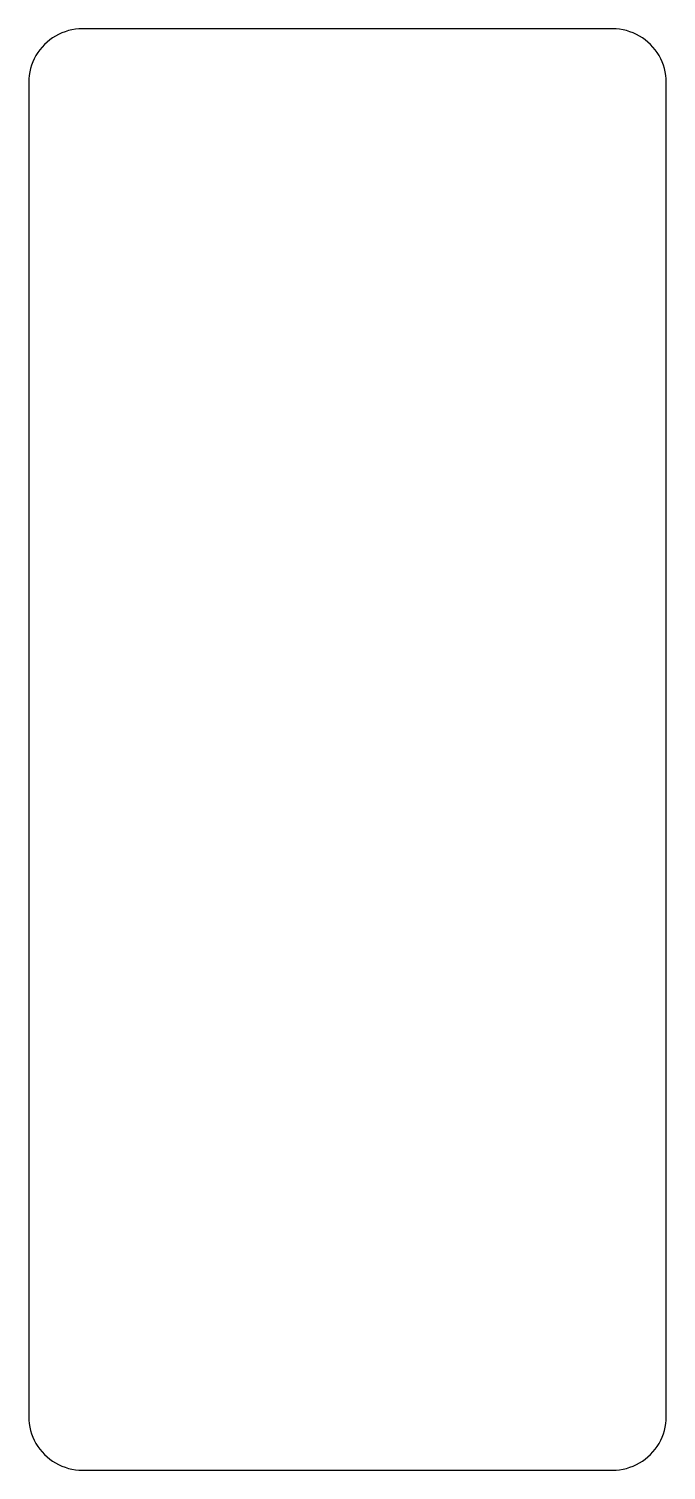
# Model space of a CAD drawing. Header units: metres. Extents: x -33 to 33, y -74 to 74.
import ezdxf

# ---------------------------------------------------------------- set-up
doc = ezdxf.new("R2010")
doc.units = ezdxf.units.M

msp = doc.modelspace()

# ---------------------------------------------------------------- linework, layer by layer
for p, q in [((-27.25, 74), (-27.6097, 73.9882)), ((27.25, 74), (-27.25, 74)), ((27.6097, 73.9882), (27.25, 74)), ((-30.8764, 72.6351), (-31.1391, 72.3891)), ((-30.5982, 72.8634), (-30.8764, 72.6351)), ((-30.3056, 73.0731), (-30.5982, 72.8634)), ((-30, 73.2631), (-30.3056, 73.0731)), ((-29.6826, 73.4328), (-30, 73.2631)), ((-29.3548, 73.5813), (-29.6826, 73.4328)), ((-29.0179, 73.7081), (-29.3548, 73.5813)), ((-28.6735, 73.8126), (-29.0179, 73.7081)), ((-28.323, 73.8943), (-28.6735, 73.8126)), ((-27.9679, 73.9529), (-28.323, 73.8943)), ((-27.6097, 73.9882), (-27.9679, 73.9529)), ((27.9679, 73.9529), (27.6097, 73.9882)), ((28.323, 73.8943), (27.9679, 73.9529)), ((28.6735, 73.8126), (28.323, 73.8943)), ((29.0179, 73.7081), (28.6735, 73.8126)), ((29.3548, 73.5813), (29.0179, 73.7081)), ((29.6826, 73.4328), (29.3548, 73.5813)), ((30, 73.2631), (29.6826, 73.4328)), ((30.3056, 73.0731), (30, 73.2631)), ((30.5982, 72.8634), (30.3056, 73.0731)), ((30.8764, 72.6351), (30.5982, 72.8634)), ((31.1391, 72.3891), (30.8764, 72.6351)), ((-32.0131, 71.25), (-32.1828, 70.9326)), ((-31.8231, 71.5556), (-32.0131, 71.25)), ((-31.6134, 71.8482), (-31.8231, 71.5556)), ((-31.3851, 72.1264), (-31.6134, 71.8482)), ((-31.1391, 72.3891), (-31.3851, 72.1264)), ((31.3851, 72.1264), (31.1391, 72.3891)), ((31.6134, 71.8482), (31.3851, 72.1264)), ((31.8231, 71.5556), (31.6134, 71.8482)), ((32.0131, 71.25), (31.8231, 71.5556)), ((32.1828, 70.9326), (32.0131, 71.25)), ((-32.6443, 69.573), (-32.7029, 69.2179)), ((-32.5626, 69.9235), (-32.6443, 69.573)), ((-32.4581, 70.2679), (-32.5626, 69.9235)), ((-32.3313, 70.6048), (-32.4581, 70.2679)), ((-32.1828, 70.9326), (-32.3313, 70.6048)), ((32.3313, 70.6048), (32.1828, 70.9326)), ((32.4581, 70.2679), (32.3313, 70.6048)), ((32.5626, 69.9235), (32.4581, 70.2679)), ((32.6443, 69.573), (32.5626, 69.9235)), ((32.7029, 69.2179), (32.6443, 69.573)), ((-32.7382, 68.8597), (-32.75, 68.5)), ((-32.75, 68.5), (-32.75, -68.5)), ((-32.7029, 69.2179), (-32.7382, 68.8597)), ((32.7382, 68.8597), (32.7029, 69.2179)), ((32.75, 68.5), (32.7382, 68.8597)), ((32.75, -68.5), (32.75, 68.5)), ((-32.75, -68.5), (-32.7382, -68.8597)), ((-32.7382, -68.8597), (-32.7029, -69.2179)), ((-32.7029, -69.2179), (-32.6443, -69.573)), ((32.6443, -69.573), (32.7029, -69.2179)), ((32.7029, -69.2179), (32.7382, -68.8597)), ((32.7382, -68.8597), (32.75, -68.5)), ((-32.6443, -69.573), (-32.5626, -69.9235)), ((-32.5626, -69.9235), (-32.4581, -70.2679)), ((-32.4581, -70.2679), (-32.3313, -70.6048)), ((-32.3313, -70.6048), (-32.1828, -70.9326)), ((-32.1828, -70.9326), (-32.0131, -71.25)), ((32.0131, -71.25), (32.1828, -70.9326)), ((32.1828, -70.9326), (32.3313, -70.6048)), ((32.3313, -70.6048), (32.4581, -70.2679)), ((32.4581, -70.2679), (32.5626, -69.9235)), ((32.5626, -69.9235), (32.6443, -69.573)), ((-32.0131, -71.25), (-31.8231, -71.5556)), ((-31.8231, -71.5556), (-31.6134, -71.8482)), ((-31.6134, -71.8482), (-31.3851, -72.1264)), ((-31.3851, -72.1264), (-31.1391, -72.3891)), ((-31.1391, -72.3891), (-30.8764, -72.6351)), ((30.8764, -72.6351), (31.1391, -72.3891)), ((31.1391, -72.3891), (31.3851, -72.1264)), ((31.3851, -72.1264), (31.6134, -71.8482)), ((31.6134, -71.8482), (31.8231, -71.5556)), ((31.8231, -71.5556), (32.0131, -71.25)), ((-30.8764, -72.6351), (-30.5982, -72.8634)), ((-30.5982, -72.8634), (-30.3056, -73.0731)), ((-30.3056, -73.0731), (-30, -73.2631)), ((-30, -73.2631), (-29.6826, -73.4328)), ((-29.6826, -73.4328), (-29.3548, -73.5813)), ((-29.3548, -73.5813), (-29.0179, -73.7081)), ((-29.0179, -73.7081), (-28.6735, -73.8126)), ((-28.6735, -73.8126), (-28.323, -73.8943)), ((-28.323, -73.8943), (-27.9679, -73.9529)), ((-27.9679, -73.9529), (-27.6097, -73.9882)), ((-27.6097, -73.9882), (-27.25, -74)), ((-27.25, -74), (27.25, -74)), ((27.25, -74), (27.6097, -73.9882)), ((27.6097, -73.9882), (27.9679, -73.9529)), ((27.9679, -73.9529), (28.323, -73.8943)), ((28.323, -73.8943), (28.6735, -73.8126)), ((28.6735, -73.8126), (29.0179, -73.7081)), ((29.0179, -73.7081), (29.3548, -73.5813)), ((29.3548, -73.5813), (29.6826, -73.4328)), ((29.6826, -73.4328), (30, -73.2631)), ((30, -73.2631), (30.3056, -73.0731)), ((30.3056, -73.0731), (30.5982, -72.8634)), ((30.5982, -72.8634), (30.8764, -72.6351))]:
    msp.add_line(p, q)

doc.saveas('drawing.dxf')
